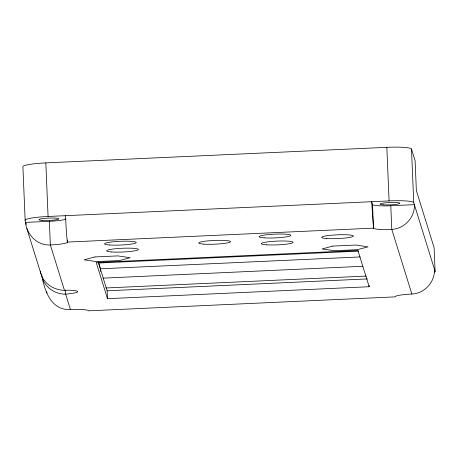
<?xml version="1.0" encoding="UTF-8"?>
<svg xmlns="http://www.w3.org/2000/svg" width="458" height="458" viewBox="0 0 458 458"><rect width="100%" height="100%" fill="white"/><g stroke="black" fill="none" stroke-linecap="round" stroke-linejoin="round"><path stroke-width="0.69" d="M434.47 269.321C435.077 281.962 424.532 293.526 411.874 294.036A17.473 2.067 -2.4 0 0 395.065 296.876L88.732 310.833A17.473 2.067 -2.4 0 0 70.652 309.585L70.452 309.597C50.483 310.364 44.489 290.263 41.529 274.256M372.52 204.468L373.493 228.136L371.661 201.709L372.503 204.497A17.473 2.067 -2.4 0 0 390.582 205.745L414.375 204.652C414.977 217.292 404.437 228.863 391.779 229.372L391.579 229.384A17.473 2.067 -2.4 0 1 373.493 228.136L67.343 242.082A17.473 2.067 -2.4 0 1 50.563 244.944L50.357 244.95C36.268 245.683 26.054 233.654 25.144 220.35L22.9 166.764A23.827 2.822 -2.4 0 1 45.823 162.893L386.838 147.333A23.827 2.822 -2.4 0 1 411.496 149.033L415.103 160.638L416.356 190.585L434.11 247.698L435.1 271.336A23.827 2.822 -2.4 0 1 434.516 272.098M25.144 220.35A23.827 2.822 -2.4 0 1 48.073 216.479L389.082 200.913A23.827 2.822 -2.4 0 1 413.74 202.613L435.1 271.336M25.78 222.388L49.573 221.306A17.45 2.067 -2.4 0 0 65.929 219.021M98.167 263.029L358.62 251.144M98.401 261.959L100.525 268.783L360.257 256.927M103.061 278.138L362.793 266.287M105.832 287.973L366.28 276.088M98.184 261.953L107.143 290.796L367.425 278.916M369.182 286.731L357.927 250.509L96.22 262.451L107.475 298.673L369.182 286.731L369.131 285.414M26.839 228.473L40.894 273.689C44.415 285.34 56.809 291.569 68.442 290.183A17.473 2.067 -2.4 0 1 69.542 293.721C57.983 296.005 45.623 288.981 42.119 277.634M411.874 294.036L391.779 229.372L390.788 205.728M64.412 290.172L50.357 244.95L49.367 221.311M70.452 309.597L65.637 294.116L65.46 289.88M25.991 223.063L26.409 224.414M46.693 291.763L46.928 293.114M40.424 270.987L40.894 273.689M65.494 215.684L66.444 233.208L67.378 242.105L67.252 239.998M411.496 149.033L413.74 202.613M386.838 147.333L389.082 200.913M107.143 290.796L107.475 298.673M100.525 268.783L100.64 271.485M45.823 162.893L48.073 216.479M94.909 256.944L84.135 259.8L96.357 261.61L119.361 260.562L130.135 257.705L117.906 255.896L94.909 256.944M332.823 246.089L322.048 248.946L334.277 250.749L357.274 249.702L368.049 246.845L355.826 245.036L332.823 246.089M111.746 251.963A15.887 1.884 -2.4 0 0 138.024 249.919A15.887 1.884 -2.4 0 0 117.889 248.528A15.887 1.884 -2.4 0 0 111.746 251.963M109.582 244.996A15.887 1.884 -2.4 0 0 135.86 242.952A15.887 1.884 -2.4 0 0 115.725 241.566A15.887 1.884 -2.4 0 0 109.582 244.996M203.816 244.137A15.887 1.884 -2.4 0 0 230.093 242.093A15.887 1.884 -2.4 0 0 209.964 240.702A15.887 1.884 -2.4 0 0 203.816 244.137M266.361 244.812A15.887 1.884 -2.4 0 0 292.639 242.769A15.887 1.884 -2.4 0 0 272.504 241.377A15.887 1.884 -2.4 0 0 266.361 244.812M326.743 238.526A15.887 1.884 -2.4 0 0 353.021 236.483A15.887 1.884 -2.4 0 0 332.886 235.091A15.887 1.884 -2.4 0 0 326.743 238.526M264.197 237.845A15.887 1.884 -2.4 0 0 290.475 235.801A15.887 1.884 -2.4 0 0 270.34 234.416A15.887 1.884 -2.4 0 0 264.197 237.845M42.182 220.407A9.927 1.174 -2.4 0 0 58.607 219.124A9.927 1.174 -2.4 0 0 46.023 218.26A9.927 1.174 -2.4 0 0 42.182 220.407M383.197 204.841A9.927 1.174 -2.4 0 0 399.616 203.564A9.927 1.174 -2.4 0 0 387.033 202.694A9.927 1.174 -2.4 0 0 383.197 204.841"/></g></svg>
